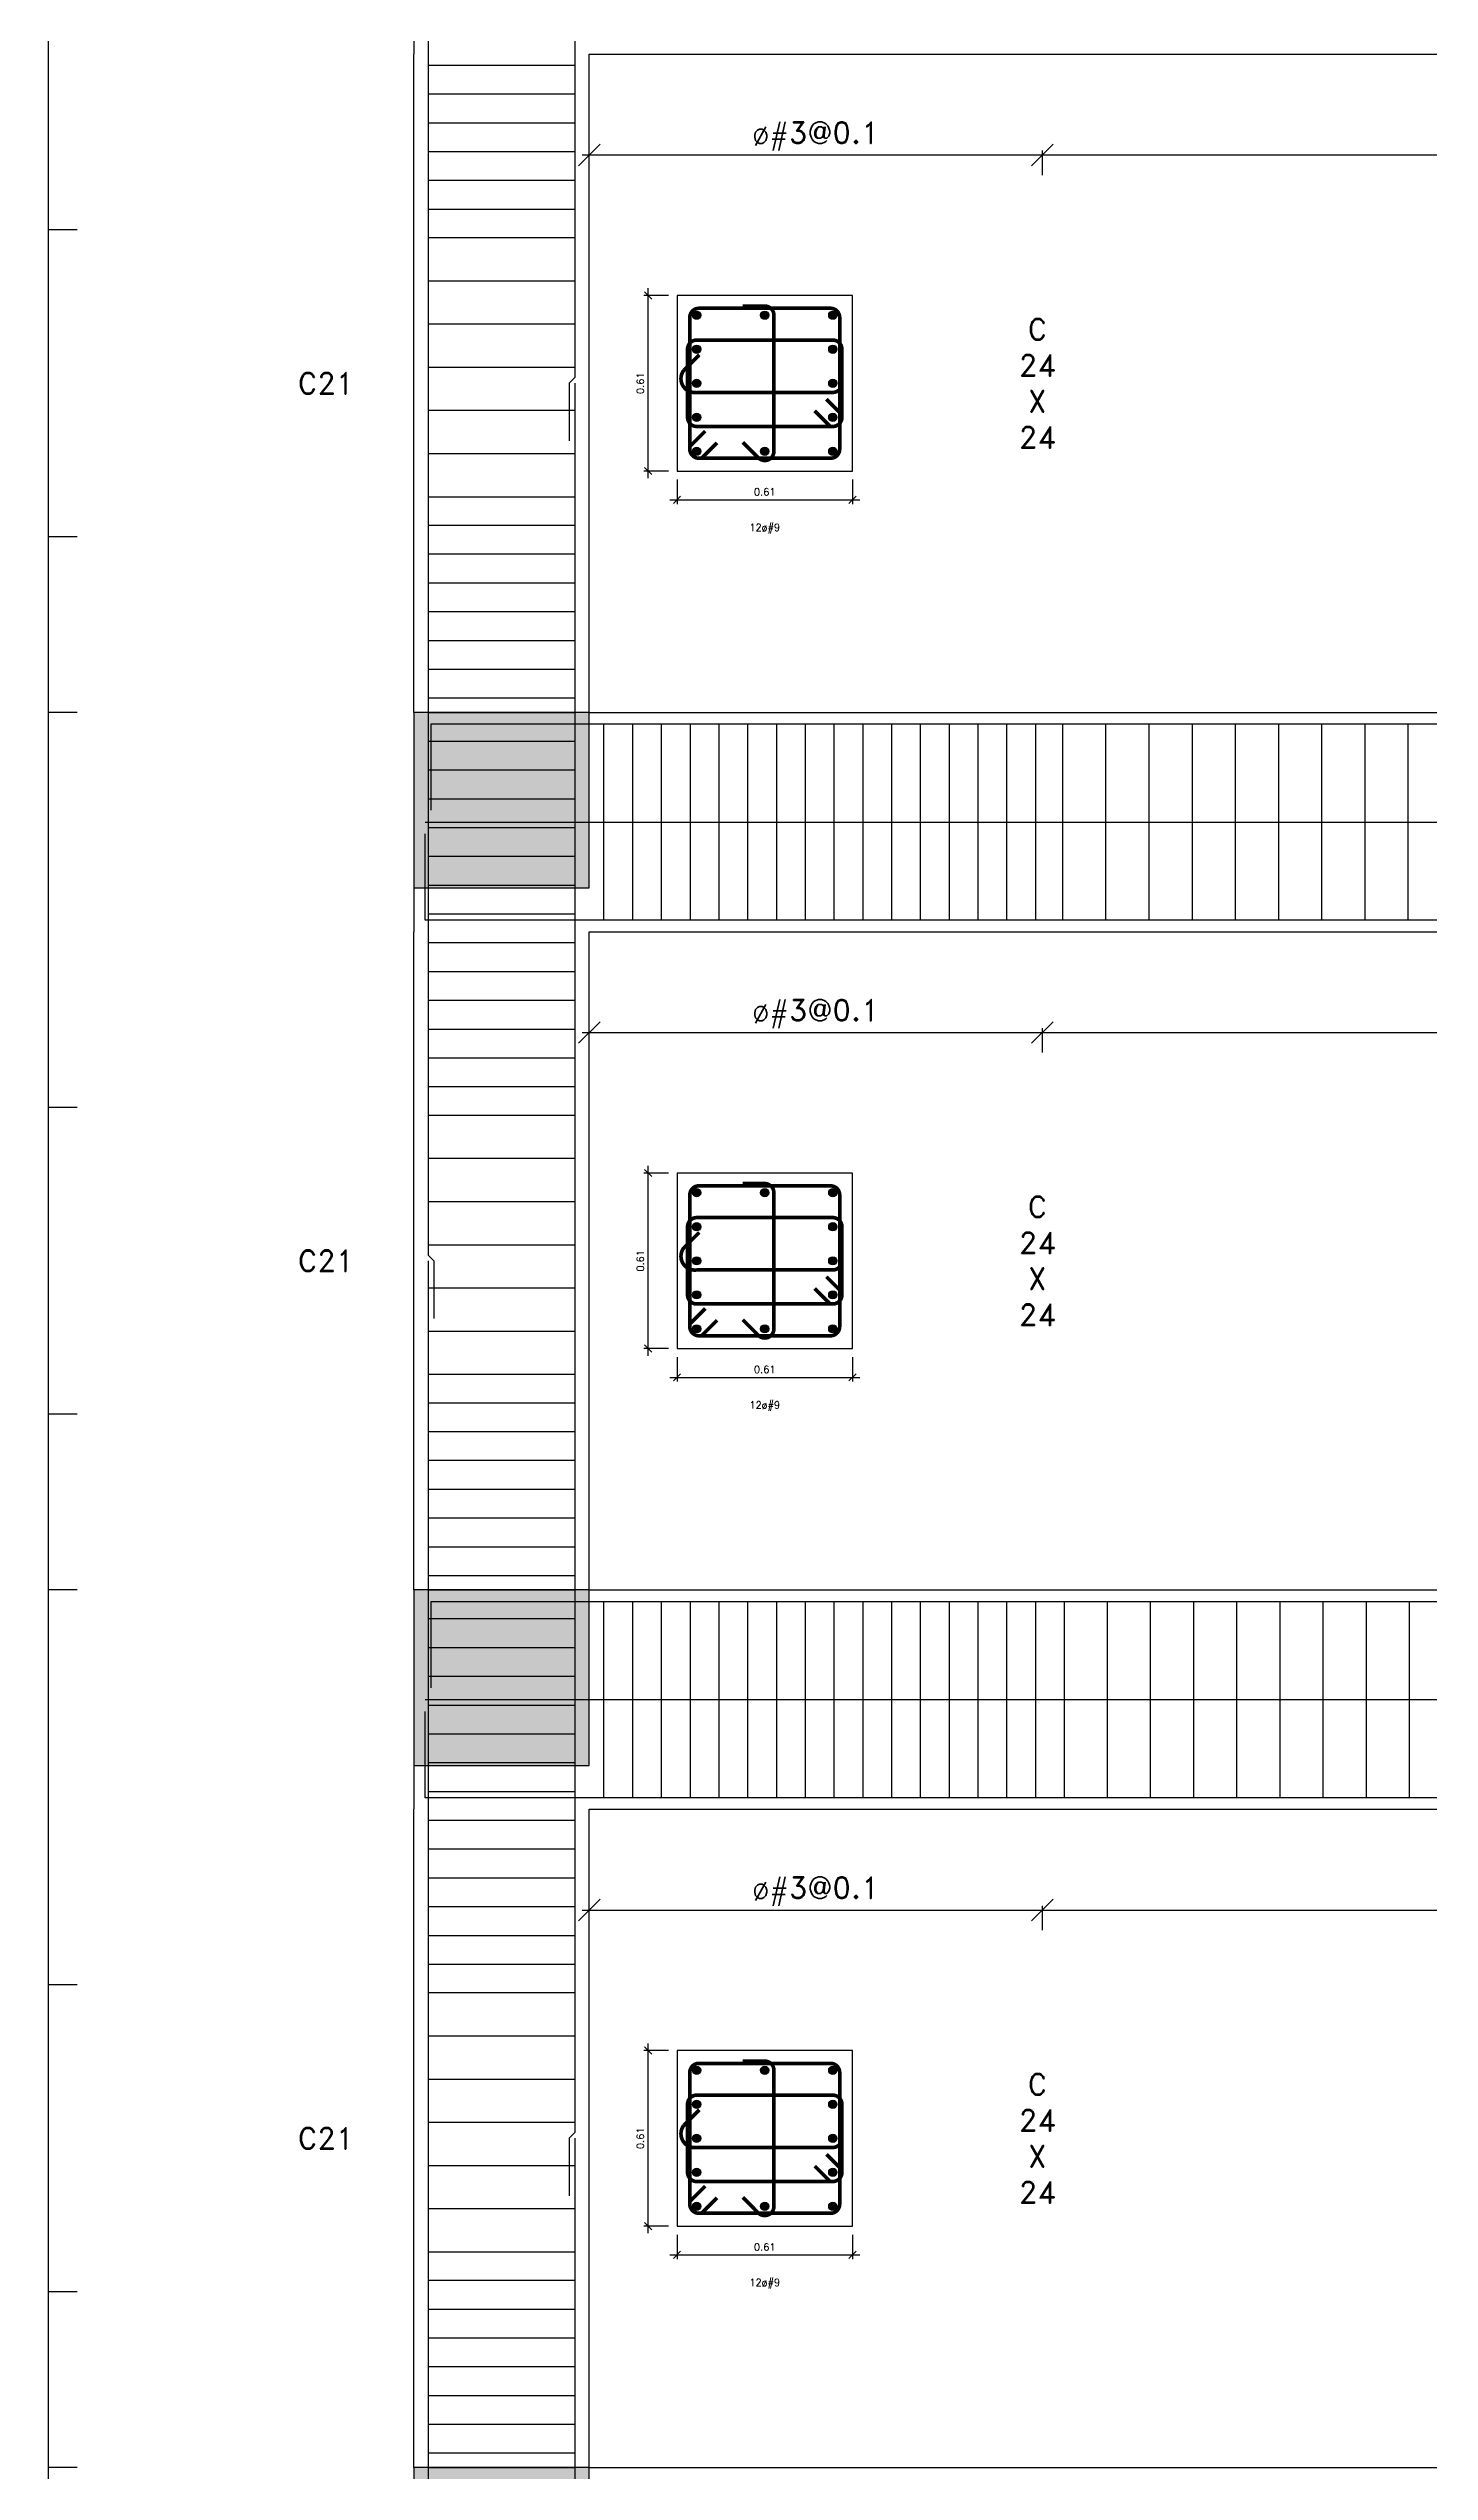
# Model space of a CAD drawing. Header units: inches. Extents: x 2674 to 28325, y -8016 to 21827.
# Drawn here: x 9933.6 to 10173.5, y -1522.5 to -1101.7 of the extents above; entities that cross this region are included whole.
import ezdxf

# ---------------------------------------------------------------- set-up
doc = ezdxf.new("R2010")
doc.units = ezdxf.units.IN
doc.header["$MEASUREMENT"] = 0
for name, color, linetype in [('Beam', 3, 'Continuous'), ('Beam elevation contour', 7, 'Continuous'), ('Beam rebar bot', 2, 'Continuous'), ('Beam rebar top', 2, 'Continuous'), ('Beam tie corner', 6, 'Continuous'), ('Beam tie mid', 4, 'Continuous'), ('Column elevation contorno', 7, 'Continuous'), ('Columns', 5, 'Continuous'), ('Dimensions', 7, 'Continuous'), ('Porticos', 7, 'Continuous'), ('Rebar long', 5, 'Continuous'), ('Rebar tie', 4, 'Continuous'), ('Texts', 7, 'Continuous')]:
    doc.layers.add(name, color=color, linetype=linetype)
doc.layers.add('Beam torsion rebar', color=7, linetype='Continuous', true_color=0xaf0000)
doc.styles.add('Letra', font='romand.shx')
doc.dimstyles.new('Dimension', dxfattribs={"dimscale": 0.083333, "dimtxt": 0.025, "dimasz": 0.025, "dimexe": 0.015, "dimexo": 0.03, "dimgap": 0.015, "dimtad": 1, "dimdec": 1, "dimzin": 0, "dimdsep": 46, "dimlunit": 4, "dimtxsty": 'Letra', "dimblk": 'OBLIQUE', "dimcen": 0.015, "dimdle": 0.025, "dimclrd": 256, "dimclre": 1, "dimclrt": 4, "dimadec": 0, "dimazin": 0, "dimtfac": 1, "dimtdec": 1, "dimtofl": 0, "dimtmove": 0, "dimatfit": 3, "dimfxl": 1, "dimtolj": 1, "dimtzin": 0, "dimarcsym": 0})

# ---------------------------------------------------------------- blocks, each defined once
blk = doc.blocks.new('_Oblique')
at = {"color": 0, "linetype": 'ByBlock', "lineweight": -2}
blk.add_line((-0.5, -0.5), (0.5, 0.5), dxfattribs=at)
blk = doc.blocks.new('*D28')
at = {"color": 1, "linetype": 'ByBlock', "lineweight": -2, "transparency": 16777216}
for p, q in [((-0.3348, 0.3048), (-0.4198, 0.3048)), ((-0.3348, -0.3048), (-0.4198, -0.3048))]:
    blk.add_line(p, q, dxfattribs=at)
at = {"linetype": 'ByBlock', "lineweight": -2, "transparency": 16777216}
blk.add_line((-0.4048, -0.3298), (-0.4048, 0.3298), dxfattribs=at)
at = {"layer": 'Defpoints', "transparency": 16777216}
for p in [(-0.4048, 0.3048), (-0.3048, 0.3048), (-0.3048, -0.3048)]:
    blk.add_point(p, dxfattribs=at)
at = {"lineweight": -2, "transparency": 16777216, "xscale": 0.025, "yscale": 0.025, "zscale": 0.025}
for p, rotation in [((-0.4048, 0.3048), 90), ((-0.4048, -0.3048), 270)]:
    blk.add_blockref('_Oblique', p, dxfattribs=dict(at, rotation=rotation))
at = {"color": 4, "transparency": 16777216, "insert": (-0.4198, 0), "char_height": 0.025, "attachment_point": 8, "rotation": 90, "style": 'Letra'}
blk.add_mtext('0.61', dxfattribs=at)
blk = doc.blocks.new('*D29')
at = {"color": 1, "linetype": 'ByBlock', "lineweight": -2, "transparency": 16777216}
for p, q in [((-0.3048, -0.3348), (-0.3048, -0.4198)), ((0.3048, -0.3348), (0.3048, -0.4198))]:
    blk.add_line(p, q, dxfattribs=at)
at = {"linetype": 'ByBlock', "lineweight": -2, "transparency": 16777216}
blk.add_line((-0.3298, -0.4048), (0.3298, -0.4048), dxfattribs=at)
at = {"layer": 'Defpoints', "transparency": 16777216}
for p in [(-0.3048, -0.3048), (0.3048, -0.3048), (0.3048, -0.4048)]:
    blk.add_point(p, dxfattribs=at)
at = {"lineweight": -2, "transparency": 16777216, "xscale": 0.025, "yscale": 0.025, "zscale": 0.025, "rotation": 180}
blk.add_blockref('_Oblique', (-0.3048, -0.4048), dxfattribs=at)
at = {"lineweight": -2, "transparency": 16777216, "xscale": 0.025, "yscale": 0.025, "zscale": 0.025}
blk.add_blockref('_Oblique', (0.3048, -0.4048), dxfattribs=at)
at = {"color": 4, "transparency": 16777216, "insert": (0, -0.3898), "char_height": 0.025, "attachment_point": 8, "style": 'Letra'}
blk.add_mtext('0.61', dxfattribs=at)
blk = doc.blocks.new('#9')
blk.add_hatch(color=256).paths.add_polyline_path([(0.0143, 0, 1), (-0.0143, 0, 1)])
at = {"color": 0}
blk.add_circle((0, 0), 0.0143, dxfattribs=at)
blk = doc.blocks.new('*D532')
at = {"layer": 'Defpoints', "color": 0, "transparency": 16777216}
for p in [(9933.61, -1186.51), (9938.61, -1186.51), (9938.61, -1217.01)]:
    blk.add_point(p, dxfattribs=at)
at = {"layer": 'Dimensions', "color": 1, "linetype": 'ByBlock', "lineweight": -2, "transparency": 16777216}
for p, q in [((9938.61, -1186.51), (9933.61, -1186.51)), ((9938.61, -1217.01), (9933.61, -1217.01))]:
    blk.add_line(p, q, dxfattribs=at)
at = {"layer": 'Dimensions', "linetype": 'ByBlock', "lineweight": -2, "transparency": 16777216}
blk.add_line((9933.61, -1217.02), (9933.61, -1186.51), dxfattribs=at)
at = {"layer": 'Dimensions', "lineweight": -2, "transparency": 16777216, "xscale": 0.006249999999999999, "yscale": 0.006249999999999999, "zscale": 0.006249999999999999}
for p, rotation in [((9933.61, -1186.51), 90), ((9933.61, -1217.01), 270)]:
    blk.add_blockref('_Oblique', p, dxfattribs=dict(at, rotation=rotation))
at = {"layer": 'Dimensions', "color": 4, "transparency": 16777216, "insert": (9933.61, -1201.76), "char_height": 0.00625, "attachment_point": 5, "rotation": 90, "style": 'Letra'}
blk.add_mtext('\\A1;ø#3@0.1', dxfattribs=at)
blk = doc.blocks.new('*D533')
at = {"layer": 'Defpoints', "color": 0, "transparency": 16777216}
for p in [(9933.61, -1064.61), (9938.61, -1064.61), (9938.61, -1133.21)]:
    blk.add_point(p, dxfattribs=at)
at = {"layer": 'Dimensions', "color": 1, "linetype": 'ByBlock', "lineweight": -2, "transparency": 16777216}
for p, q in [((9938.61, -1064.61), (9933.61, -1064.61)), ((9938.61, -1133.21), (9933.61, -1133.21))]:
    blk.add_line(p, q, dxfattribs=at)
at = {"layer": 'Dimensions', "linetype": 'ByBlock', "lineweight": -2, "transparency": 16777216}
blk.add_line((9933.61, -1133.22), (9933.61, -1064.61), dxfattribs=at)
at = {"layer": 'Dimensions', "lineweight": -2, "transparency": 16777216, "xscale": 0.006249999999999999, "yscale": 0.006249999999999999, "zscale": 0.006249999999999999}
for p, rotation in [((9933.61, -1064.61), 90), ((9933.61, -1133.21), 270)]:
    blk.add_blockref('_Oblique', p, dxfattribs=dict(at, rotation=rotation))
at = {"layer": 'Dimensions', "color": 4, "transparency": 16777216, "insert": (9933.61, -1098.91), "char_height": 0.00625, "attachment_point": 5, "rotation": 90, "style": 'Letra'}
blk.add_mtext('\\A1;ø#3@0.1', dxfattribs=at)
blk = doc.blocks.new('*D534')
at = {"layer": 'Defpoints', "color": 0, "transparency": 16777216}
for p in [(9933.61, -1133.21), (9938.61, -1133.21), (9938.61, -1186.51)]:
    blk.add_point(p, dxfattribs=at)
at = {"layer": 'Dimensions', "color": 1, "linetype": 'ByBlock', "lineweight": -2, "transparency": 16777216}
for p, q in [((9938.61, -1133.21), (9933.61, -1133.21)), ((9938.61, -1186.51), (9933.61, -1186.51))]:
    blk.add_line(p, q, dxfattribs=at)
at = {"layer": 'Dimensions', "linetype": 'ByBlock', "lineweight": -2, "transparency": 16777216}
blk.add_line((9933.61, -1186.52), (9933.61, -1133.21), dxfattribs=at)
at = {"layer": 'Dimensions', "lineweight": -2, "transparency": 16777216, "xscale": 0.006249999999999999, "yscale": 0.006249999999999999, "zscale": 0.006249999999999999}
for p, rotation in [((9933.61, -1133.21), 90), ((9933.61, -1186.51), 270)]:
    blk.add_blockref('_Oblique', p, dxfattribs=dict(at, rotation=rotation))
at = {"layer": 'Dimensions', "color": 4, "transparency": 16777216, "insert": (9933.61, -1159.86), "char_height": 0.00625, "attachment_point": 5, "rotation": 90, "style": 'Letra'}
blk.add_mtext('\\A1;ø#3@0.15', dxfattribs=at)
blk = doc.blocks.new('*D514')
at = {"layer": 'Defpoints', "color": 0, "transparency": 16777216}
for p in [(9933.61, -1338.91), (9938.61, -1338.91), (9938.61, -1369.41)]:
    blk.add_point(p, dxfattribs=at)
at = {"layer": 'Dimensions', "color": 1, "linetype": 'ByBlock', "lineweight": -2, "transparency": 16777216}
for p, q in [((9938.61, -1338.91), (9933.61, -1338.91)), ((9938.61, -1369.41), (9933.61, -1369.41))]:
    blk.add_line(p, q, dxfattribs=at)
at = {"layer": 'Dimensions', "linetype": 'ByBlock', "lineweight": -2, "transparency": 16777216}
blk.add_line((9933.61, -1369.42), (9933.61, -1338.91), dxfattribs=at)
at = {"layer": 'Dimensions', "lineweight": -2, "transparency": 16777216, "xscale": 0.006249999999999999, "yscale": 0.006249999999999999, "zscale": 0.006249999999999999}
for p, rotation in [((9933.61, -1338.91), 90), ((9933.61, -1369.41), 270)]:
    blk.add_blockref('_Oblique', p, dxfattribs=dict(at, rotation=rotation))
at = {"layer": 'Dimensions', "color": 4, "transparency": 16777216, "insert": (9933.61, -1354.16), "char_height": 0.00625, "attachment_point": 5, "rotation": 90, "style": 'Letra'}
blk.add_mtext('\\A1;ø#3@0.1', dxfattribs=at)
blk = doc.blocks.new('*D515')
at = {"layer": 'Defpoints', "color": 0, "transparency": 16777216}
for p in [(9933.61, -1217.01), (9938.61, -1217.01), (9938.61, -1285.61)]:
    blk.add_point(p, dxfattribs=at)
at = {"layer": 'Dimensions', "color": 1, "linetype": 'ByBlock', "lineweight": -2, "transparency": 16777216}
for p, q in [((9938.61, -1217.01), (9933.61, -1217.01)), ((9938.61, -1285.61), (9933.61, -1285.61))]:
    blk.add_line(p, q, dxfattribs=at)
at = {"layer": 'Dimensions', "linetype": 'ByBlock', "lineweight": -2, "transparency": 16777216}
blk.add_line((9933.61, -1285.62), (9933.61, -1217.01), dxfattribs=at)
at = {"layer": 'Dimensions', "lineweight": -2, "transparency": 16777216, "xscale": 0.006249999999999999, "yscale": 0.006249999999999999, "zscale": 0.006249999999999999}
for p, rotation in [((9933.61, -1217.01), 90), ((9933.61, -1285.61), 270)]:
    blk.add_blockref('_Oblique', p, dxfattribs=dict(at, rotation=rotation))
at = {"layer": 'Dimensions', "color": 4, "transparency": 16777216, "insert": (9933.61, -1251.31), "char_height": 0.00625, "attachment_point": 5, "rotation": 90, "style": 'Letra'}
blk.add_mtext('\\A1;ø#3@0.1', dxfattribs=at)
blk = doc.blocks.new('*D516')
at = {"layer": 'Defpoints', "color": 0, "transparency": 16777216}
for p in [(9933.61, -1285.61), (9938.61, -1285.61), (9938.61, -1338.91)]:
    blk.add_point(p, dxfattribs=at)
at = {"layer": 'Dimensions', "color": 1, "linetype": 'ByBlock', "lineweight": -2, "transparency": 16777216}
for p, q in [((9938.61, -1285.61), (9933.61, -1285.61)), ((9938.61, -1338.91), (9933.61, -1338.91))]:
    blk.add_line(p, q, dxfattribs=at)
at = {"layer": 'Dimensions', "linetype": 'ByBlock', "lineweight": -2, "transparency": 16777216}
blk.add_line((9933.61, -1338.92), (9933.61, -1285.61), dxfattribs=at)
at = {"layer": 'Dimensions', "lineweight": -2, "transparency": 16777216, "xscale": 0.006249999999999999, "yscale": 0.006249999999999999, "zscale": 0.006249999999999999}
for p, rotation in [((9933.61, -1285.61), 90), ((9933.61, -1338.91), 270)]:
    blk.add_blockref('_Oblique', p, dxfattribs=dict(at, rotation=rotation))
at = {"layer": 'Dimensions', "color": 4, "transparency": 16777216, "insert": (9933.61, -1312.26), "char_height": 0.00625, "attachment_point": 5, "rotation": 90, "style": 'Letra'}
blk.add_mtext('\\A1;ø#3@0.15', dxfattribs=at)
blk = doc.blocks.new('*D517')
at = {"layer": 'Defpoints', "color": 0, "transparency": 16777216}
for p in [(9933.61, -1491.31), (9938.61, -1491.31), (9938.61, -1521.81)]:
    blk.add_point(p, dxfattribs=at)
at = {"layer": 'Dimensions', "color": 1, "linetype": 'ByBlock', "lineweight": -2, "transparency": 16777216}
for p, q in [((9938.61, -1491.31), (9933.61, -1491.31)), ((9938.61, -1521.81), (9933.61, -1521.81))]:
    blk.add_line(p, q, dxfattribs=at)
at = {"layer": 'Dimensions', "linetype": 'ByBlock', "lineweight": -2, "transparency": 16777216}
blk.add_line((9933.61, -1521.82), (9933.61, -1491.31), dxfattribs=at)
at = {"layer": 'Dimensions', "lineweight": -2, "transparency": 16777216, "xscale": 0.006249999999999999, "yscale": 0.006249999999999999, "zscale": 0.006249999999999999}
for p, rotation in [((9933.61, -1491.31), 90), ((9933.61, -1521.81), 270)]:
    blk.add_blockref('_Oblique', p, dxfattribs=dict(at, rotation=rotation))
at = {"layer": 'Dimensions', "color": 4, "transparency": 16777216, "insert": (9933.61, -1506.56), "char_height": 0.00625, "attachment_point": 5, "rotation": 90, "style": 'Letra'}
blk.add_mtext('\\A1;ø#3@0.1', dxfattribs=at)
blk = doc.blocks.new('*D518')
at = {"layer": 'Defpoints', "color": 0, "transparency": 16777216}
for p in [(9933.61, -1369.41), (9938.61, -1369.41), (9938.61, -1438.01)]:
    blk.add_point(p, dxfattribs=at)
at = {"layer": 'Dimensions', "color": 1, "linetype": 'ByBlock', "lineweight": -2, "transparency": 16777216}
for p, q in [((9938.61, -1369.41), (9933.61, -1369.41)), ((9938.61, -1438.01), (9933.61, -1438.01))]:
    blk.add_line(p, q, dxfattribs=at)
at = {"layer": 'Dimensions', "linetype": 'ByBlock', "lineweight": -2, "transparency": 16777216}
blk.add_line((9933.61, -1438.02), (9933.61, -1369.41), dxfattribs=at)
at = {"layer": 'Dimensions', "lineweight": -2, "transparency": 16777216, "xscale": 0.006249999999999999, "yscale": 0.006249999999999999, "zscale": 0.006249999999999999}
for p, rotation in [((9933.61, -1369.41), 90), ((9933.61, -1438.01), 270)]:
    blk.add_blockref('_Oblique', p, dxfattribs=dict(at, rotation=rotation))
at = {"layer": 'Dimensions', "color": 4, "transparency": 16777216, "insert": (9933.61, -1403.71), "char_height": 0.00625, "attachment_point": 5, "rotation": 90, "style": 'Letra'}
blk.add_mtext('\\A1;ø#3@0.1', dxfattribs=at)
blk = doc.blocks.new('*D519')
at = {"layer": 'Defpoints', "color": 0, "transparency": 16777216}
for p in [(9933.61, -1438.01), (9938.61, -1438.01), (9938.61, -1491.31)]:
    blk.add_point(p, dxfattribs=at)
at = {"layer": 'Dimensions', "color": 1, "linetype": 'ByBlock', "lineweight": -2, "transparency": 16777216}
for p, q in [((9938.61, -1438.01), (9933.61, -1438.01)), ((9938.61, -1491.31), (9933.61, -1491.31))]:
    blk.add_line(p, q, dxfattribs=at)
at = {"layer": 'Dimensions', "linetype": 'ByBlock', "lineweight": -2, "transparency": 16777216}
blk.add_line((9933.61, -1491.32), (9933.61, -1438.01), dxfattribs=at)
at = {"layer": 'Dimensions', "lineweight": -2, "transparency": 16777216, "xscale": 0.006249999999999999, "yscale": 0.006249999999999999, "zscale": 0.006249999999999999}
for p, rotation in [((9933.61, -1438.01), 90), ((9933.61, -1491.31), 270)]:
    blk.add_blockref('_Oblique', p, dxfattribs=dict(at, rotation=rotation))
at = {"layer": 'Dimensions', "color": 4, "transparency": 16777216, "insert": (9933.61, -1464.66), "char_height": 0.00625, "attachment_point": 5, "rotation": 90, "style": 'Letra'}
blk.add_mtext('\\A1;ø#3@0.15', dxfattribs=at)
blk = doc.blocks.new('*D521')
at = {"layer": 'Defpoints', "color": 0, "transparency": 16777216}
for p in [(9933.61, -1521.81), (9938.61, -1521.81), (9938.61, -1590.41)]:
    blk.add_point(p, dxfattribs=at)
at = {"layer": 'Dimensions', "color": 1, "linetype": 'ByBlock', "lineweight": -2, "transparency": 16777216}
for p, q in [((9938.61, -1521.81), (9933.61, -1521.81)), ((9938.61, -1590.41), (9933.61, -1590.41))]:
    blk.add_line(p, q, dxfattribs=at)
at = {"layer": 'Dimensions', "linetype": 'ByBlock', "lineweight": -2, "transparency": 16777216}
blk.add_line((9933.61, -1590.42), (9933.61, -1521.81), dxfattribs=at)
at = {"layer": 'Dimensions', "lineweight": -2, "transparency": 16777216, "xscale": 0.006249999999999999, "yscale": 0.006249999999999999, "zscale": 0.006249999999999999}
for p, rotation in [((9933.61, -1521.81), 90), ((9933.61, -1590.41), 270)]:
    blk.add_blockref('_Oblique', p, dxfattribs=dict(at, rotation=rotation))
at = {"layer": 'Dimensions', "color": 4, "transparency": 16777216, "insert": (9933.61, -1556.11), "char_height": 0.00625, "attachment_point": 5, "rotation": 90, "style": 'Letra'}
blk.add_mtext('\\A1;ø#3@0.1', dxfattribs=at)
blk = doc.blocks.new('*D112')
at = {"linetype": 'ByBlock', "lineweight": -2, "transparency": 16777216}
blk.add_line((702.7326, 22.6624), (704.3566, 22.6624), dxfattribs=at)
at = {"color": 1, "linetype": 'ByBlock', "lineweight": -2, "transparency": 16777216}
for p, q in [((702.7576, 22.5924), (702.7576, 22.6774)), ((704.3316, 22.5924), (704.3316, 22.6774))]:
    blk.add_line(p, q, dxfattribs=at)
at = {"layer": 'Defpoints', "transparency": 16777216}
for p in [(704.3316, 22.6624), (702.7576, 22.5624), (704.3316, 22.5624)]:
    blk.add_point(p, dxfattribs=at)
at = {"lineweight": -2, "transparency": 16777216, "xscale": 0.075, "yscale": 0.075, "zscale": 0.075, "rotation": 180}
blk.add_blockref('_Oblique', (702.7576, 22.6624), dxfattribs=at)
at = {"lineweight": -2, "transparency": 16777216, "xscale": 0.075, "yscale": 0.075, "zscale": 0.075}
blk.add_blockref('_Oblique', (704.3316, 22.6624), dxfattribs=at)
at = {"color": 4, "transparency": 16777216, "insert": (703.5446, 22.6774), "char_height": 0.075, "attachment_point": 8, "style": 'Letra'}
blk.add_mtext('ø#3@0.1', dxfattribs=at)
blk = doc.blocks.new('*D114')
at = {"linetype": 'ByBlock', "lineweight": -2, "transparency": 16777216}
blk.add_line((704.3066, 22.6624), (708.3966, 22.6624), dxfattribs=at)
at = {"color": 1, "linetype": 'ByBlock', "lineweight": -2, "transparency": 16777216}
for p, q in [((704.3316, 22.5924), (704.3316, 22.6774)), ((708.3716, 22.5924), (708.3716, 22.6774))]:
    blk.add_line(p, q, dxfattribs=at)
at = {"layer": 'Defpoints', "transparency": 16777216}
for p in [(708.3716, 22.6624), (704.3316, 22.5624), (708.3716, 22.5624)]:
    blk.add_point(p, dxfattribs=at)
at = {"lineweight": -2, "transparency": 16777216, "xscale": 0.075, "yscale": 0.075, "zscale": 0.075, "rotation": 180}
blk.add_blockref('_Oblique', (704.3316, 22.6624), dxfattribs=at)
at = {"lineweight": -2, "transparency": 16777216, "xscale": 0.075, "yscale": 0.075, "zscale": 0.075}
blk.add_blockref('_Oblique', (708.3716, 22.6624), dxfattribs=at)
at = {"color": 4, "transparency": 16777216, "insert": (706.3516, 22.6774), "char_height": 0.075, "attachment_point": 8, "style": 'Letra'}
blk.add_mtext('ø#3@0.15', dxfattribs=at)
blk = doc.blocks.new('FB 24 X 24')
blk.add_hatch(color=256).paths.add_polyline_path([(0.3048, 0.3048), (-0.3048, 0.3048), (-0.3048, -0.3048), (0.3048, -0.3048)])
at = {"color": 0}
blk.add_lwpolyline([(0.3048, 0.3048), (-0.3048, 0.3048), (-0.3048, -0.3048), (0.3048, -0.3048)], close=True, dxfattribs=at)
blk = doc.blocks.new('*D131')
at = {"linetype": 'ByBlock', "lineweight": -2, "transparency": 16777216}
blk.add_line((702.7326, 19.6144), (704.3566, 19.6144), dxfattribs=at)
at = {"color": 1, "linetype": 'ByBlock', "lineweight": -2, "transparency": 16777216}
for p, q in [((702.7576, 19.5444), (702.7576, 19.6294)), ((704.3316, 19.5444), (704.3316, 19.6294))]:
    blk.add_line(p, q, dxfattribs=at)
at = {"layer": 'Defpoints', "transparency": 16777216}
for p in [(704.3316, 19.6144), (702.7576, 19.5144), (704.3316, 19.5144)]:
    blk.add_point(p, dxfattribs=at)
at = {"lineweight": -2, "transparency": 16777216, "xscale": 0.075, "yscale": 0.075, "zscale": 0.075, "rotation": 180}
blk.add_blockref('_Oblique', (702.7576, 19.6144), dxfattribs=at)
at = {"lineweight": -2, "transparency": 16777216, "xscale": 0.075, "yscale": 0.075, "zscale": 0.075}
blk.add_blockref('_Oblique', (704.3316, 19.6144), dxfattribs=at)
at = {"color": 4, "transparency": 16777216, "insert": (703.5446, 19.6294), "char_height": 0.075, "attachment_point": 8, "style": 'Letra'}
blk.add_mtext('ø#3@0.1', dxfattribs=at)
blk = doc.blocks.new('*D133')
at = {"linetype": 'ByBlock', "lineweight": -2, "transparency": 16777216}
blk.add_line((704.3066, 19.6144), (708.3966, 19.6144), dxfattribs=at)
at = {"color": 1, "linetype": 'ByBlock', "lineweight": -2, "transparency": 16777216}
for p, q in [((704.3316, 19.5444), (704.3316, 19.6294)), ((708.3716, 19.5444), (708.3716, 19.6294))]:
    blk.add_line(p, q, dxfattribs=at)
at = {"layer": 'Defpoints', "transparency": 16777216}
for p in [(708.3716, 19.6144), (704.3316, 19.5144), (708.3716, 19.5144)]:
    blk.add_point(p, dxfattribs=at)
at = {"lineweight": -2, "transparency": 16777216, "xscale": 0.075, "yscale": 0.075, "zscale": 0.075, "rotation": 180}
blk.add_blockref('_Oblique', (704.3316, 19.6144), dxfattribs=at)
at = {"lineweight": -2, "transparency": 16777216, "xscale": 0.075, "yscale": 0.075, "zscale": 0.075}
blk.add_blockref('_Oblique', (708.3716, 19.6144), dxfattribs=at)
at = {"color": 4, "transparency": 16777216, "insert": (706.3516, 19.6294), "char_height": 0.075, "attachment_point": 8, "style": 'Letra'}
blk.add_mtext('ø#3@0.15', dxfattribs=at)
blk = doc.blocks.new('*D150')
at = {"color": 1, "linetype": 'ByBlock', "lineweight": -2, "transparency": 16777216}
for p, q in [((702.7576, 16.4964), (702.7576, 16.5814)), ((704.3316, 16.4964), (704.3316, 16.5814))]:
    blk.add_line(p, q, dxfattribs=at)
at = {"linetype": 'ByBlock', "lineweight": -2, "transparency": 16777216}
blk.add_line((702.7326, 16.5664), (704.3566, 16.5664), dxfattribs=at)
at = {"layer": 'Defpoints', "transparency": 16777216}
for p in [(704.3316, 16.5664), (702.7576, 16.4664), (704.3316, 16.4664)]:
    blk.add_point(p, dxfattribs=at)
at = {"lineweight": -2, "transparency": 16777216, "xscale": 0.075, "yscale": 0.075, "zscale": 0.075, "rotation": 180}
blk.add_blockref('_Oblique', (702.7576, 16.5664), dxfattribs=at)
at = {"lineweight": -2, "transparency": 16777216, "xscale": 0.075, "yscale": 0.075, "zscale": 0.075}
blk.add_blockref('_Oblique', (704.3316, 16.5664), dxfattribs=at)
at = {"color": 4, "transparency": 16777216, "insert": (703.5446, 16.5814), "char_height": 0.075, "attachment_point": 8, "style": 'Letra'}
blk.add_mtext('ø#3@0.1', dxfattribs=at)
blk = doc.blocks.new('*D152')
at = {"color": 1, "linetype": 'ByBlock', "lineweight": -2, "transparency": 16777216}
for p, q in [((704.3316, 16.4964), (704.3316, 16.5814)), ((708.3716, 16.4964), (708.3716, 16.5814))]:
    blk.add_line(p, q, dxfattribs=at)
at = {"linetype": 'ByBlock', "lineweight": -2, "transparency": 16777216}
blk.add_line((704.3066, 16.5664), (708.3966, 16.5664), dxfattribs=at)
at = {"layer": 'Defpoints', "transparency": 16777216}
for p in [(708.3716, 16.5664), (704.3316, 16.4664), (708.3716, 16.4664)]:
    blk.add_point(p, dxfattribs=at)
at = {"lineweight": -2, "transparency": 16777216, "xscale": 0.075, "yscale": 0.075, "zscale": 0.075, "rotation": 180}
blk.add_blockref('_Oblique', (704.3316, 16.5664), dxfattribs=at)
at = {"lineweight": -2, "transparency": 16777216, "xscale": 0.075, "yscale": 0.075, "zscale": 0.075}
blk.add_blockref('_Oblique', (708.3716, 16.5664), dxfattribs=at)
at = {"color": 4, "transparency": 16777216, "insert": (706.3516, 16.5814), "char_height": 0.075, "attachment_point": 8, "style": 'Letra'}
blk.add_mtext('ø#3@0.15', dxfattribs=at)
blk = doc.blocks.new('B33-B34-B35-B36-Story4')
at = {"layer": 'Beam elevation contour'}
for points in [[(702.148, 14.6304), (702.148, 13.8684)], [(702.7576, 14.6304), (709.9457, 14.6304)]]:
    blk.add_lwpolyline(points, dxfattribs=at)
at = {"layer": 'Beam', "color": 0}
blk.add_blockref('FB 24 X 24', (702.4528, 14.3256), dxfattribs=at)
blk = doc.blocks.new('C 24 X 24')
at = {"layer": 'Columns'}
blk.add_lwpolyline([(-0.3048, -0.3048), (0.3048, -0.3048), (0.3048, 0.3048), (-0.3048, 0.3048)], close=True, dxfattribs=at)
at = {"layer": 'Rebar tie'}
for points in [[(-0.2065, -0.1657, 0.0127, 0.0127, 0), (-0.2604, -0.2196, 0.0127, 0.0127, 0), (-0.2604, -0.2286, 0.0127, 0.0127, 0.414214), (-0.2286, -0.2604, 0.0127, 0.0127, 0), (0.2286, -0.2604, 0.0127, 0.0127, 0.414214), (0.2604, -0.2286, 0.0127, 0.0127, 0), (0.2604, 0.2286, 0.0127, 0.0127, 0.414214), (0.2286, 0.2604, 0.0127, 0.0127, 0), (-0.2286, 0.2604, 0.0127, 0.0127, 0.414214), (-0.2604, 0.2286, 0.0127, 0.0127, 0), (-0.2604, -0.2286, 0.0127, 0.0127, 0.414214), (-0.2286, -0.2604, 0.0127, 0.0127, 0), (-0.2196, -0.2604, 0.0127, 0.0127, 0), (-0.1657, -0.2065, 0.0127, 0.0127, 0)], [(-0.0763, -0.205, 0.0127, 0.0127, 0), (-0.0225, -0.2589, 0.0127, 0.0127, 0.668179), (0.0318, -0.2364, 0.0127, 0.0127, 0), (0.0318, 0.2364, 0.0127, 0.0127, 0.414214), (0, 0.2682, 0.0127, 0.0127, 0), (-0.0762, 0.2682, 0.0127, 0.0127, 0)], [(-0.2275, 0.0988, 0.0127, 0.0127, 0), (-0.2813, 0.0449, 0.0127, 0.0127, 0.668179), (-0.2364, -0.0318, 0.0127, 0.0127, 0), (0.2364, -0.0318, 0.0127, 0.0127, 0.414214), (0.2682, 0, 0.0127, 0.0127, 0), (0.2682, 0.0762, 0.0127, 0.0127, 0)], [(0.2143, -0.0554, 0.0127, 0.0127, 0), (0.2682, -0.1092, 0.0127, 0.0127, 0), (0.2682, -0.1182, 0.0127, 0.0127, -0.414214), (0.2364, -0.15, 0.0127, 0.0127, 0), (-0.2364, -0.15, 0.0127, 0.0127, -0.414214), (-0.2682, -0.1182, 0.0127, 0.0127, 0), (-0.2682, 0.1182, 0.0127, 0.0127, -0.414214), (-0.2364, 0.15, 0.0127, 0.0127, 0), (0.2364, 0.15, 0.0127, 0.0127, -0.414214), (0.2682, 0.1182, 0.0127, 0.0127, 0), (0.2682, -0.1182, 0.0127, 0.0127, -0.414214), (0.2364, -0.15, 0.0127, 0.0127, 0), (0.2275, -0.15, 0.0127, 0.0127, 0), (0.1736, -0.0961, 0.0127, 0.0127, 0)]]:
    blk.add_lwpolyline(points, format="xyseb", dxfattribs=at)
at = {"layer": 'Rebar long', "color": 0}
for p in [(-0.2364, 0.2364), (0, 0.2364), (0.2364, 0.2364), (-0.2364, 0.1182), (0.2364, 0.1182), (-0.2364, 0), (0.2364, 0), (-0.2364, -0.1182), (0.2364, -0.1182), (-0.2364, -0.2364), (0, -0.2364), (0.2364, -0.2364)]:
    blk.add_blockref('#9', p, dxfattribs=at)
at = {"layer": 'Texts', "insert": (0, -0.5048), "char_height": 0.025, "width": 0.056717, "attachment_point": 5, "style": 'Letra'}
blk.add_mtext('12ø#9', dxfattribs=at)
at = {"layer": 'Dimensions'}
for p2, distance, picture, middle in [((-0.3048, 0.3048), 0.1, '*D28', (-0.4048, 0)), ((0.3048, -0.3048), -0.1, '*D29', (0, -0.4048))]:
    dim = blk.add_aligned_dim(p1=(-0.3048, -0.3048), p2=p2, distance=distance, dimstyle='Dimension', override={"dimtxt": 0.025, "dimasz": 0.025, "dimpost": '<>'}, dxfattribs=at)
    dim.commit()
    dim.dimension.update_dxf_attribs({"geometry": picture, "text_midpoint": middle})
blk = doc.blocks.new('B33-B34-B35-B36-Story7')
at = {"layer": 'Beam elevation contour'}
for points in [[(702.148, 23.7744), (702.148, 23.0124)], [(702.7576, 23.0124), (709.9457, 23.0124)]]:
    blk.add_lwpolyline(points, dxfattribs=at)
at = {"layer": 'Dimensions'}
for p1, p2, text, picture, middle in [((702.7576, 22.5624), (704.3316, 22.5624), 'ø#3@0.1', '*D112', (703.5446, 22.6624)), ((704.3316, 22.5624), (708.3716, 22.5624), 'ø#3@0.15', '*D114', (706.3516, 22.6624))]:
    dim = blk.add_aligned_dim(p1=p1, p2=p2, distance=0.1, text=text, dimstyle='Dimension', override={"dimtxt": 0.075, "dimasz": 0.075, "dimpost": '<>'}, dxfattribs=at)
    dim.commit()
    dim.dimension.update_dxf_attribs({"geometry": picture, "text_midpoint": middle})
blk = doc.blocks.new('B33-B34-B35-B36-Story6')
at = {"layer": 'Beam elevation contour'}
for points in [[(702.148, 20.7264), (702.148, 19.9644)], [(702.7576, 20.7264), (709.9457, 20.7264)], [(702.7576, 19.9644), (709.9457, 19.9644)]]:
    blk.add_lwpolyline(points, dxfattribs=at)
at = {"layer": 'Beam rebar bot'}
blk.add_lwpolyline([(732.8728, 20.3044), (732.8728, 20.0044), (702.188, 20.0044), (702.188, 20.3044)], dxfattribs=at)
at = {"layer": 'Beam rebar top'}
blk.add_lwpolyline([(702.208, 20.3864), (702.208, 20.6864), (732.8928, 20.6864), (732.8928, 20.3864)], dxfattribs=at)
at = {"layer": 'Beam tie corner'}
for points in [[(702.8076, 20.6864), (702.8076, 20.0044)], [(702.9076, 20.6864), (702.9076, 20.0044)], [(703.0076, 20.6864), (703.0076, 20.0044)], [(703.1076, 20.6864), (703.1076, 20.0044)], [(703.2076, 20.6864), (703.2076, 20.0044)], [(703.3076, 20.6864), (703.3076, 20.0044)], [(703.4076, 20.6864), (703.4076, 20.0044)], [(703.5076, 20.6864), (703.5076, 20.0044)], [(703.6076, 20.6864), (703.6076, 20.0044)], [(703.7076, 20.6864), (703.7076, 20.0044)], [(703.8076, 20.6864), (703.8076, 20.0044)], [(703.9076, 20.6864), (703.9076, 20.0044)], [(704.0076, 20.6864), (704.0076, 20.0044)], [(704.1076, 20.6864), (704.1076, 20.0044)], [(704.2076, 20.6864), (704.2076, 20.0044)], [(704.3076, 20.6864), (704.3076, 20.0044)]]:
    blk.add_lwpolyline(points, dxfattribs=at)
at = {"layer": 'Beam tie mid'}
for points in [[(704.4016, 20.6864), (704.4016, 20.0044)], [(704.5516, 20.6864), (704.5516, 20.0044)], [(704.7016, 20.6864), (704.7016, 20.0044)], [(704.8516, 20.6864), (704.8516, 20.0044)], [(705.0016, 20.6864), (705.0016, 20.0044)], [(705.1516, 20.6864), (705.1516, 20.0044)], [(705.3016, 20.6864), (705.3016, 20.0044)], [(705.4516, 20.6864), (705.4516, 20.0044)], [(705.6016, 20.6864), (705.6016, 20.0044)]]:
    blk.add_lwpolyline(points, dxfattribs=at)
at = {"layer": 'Beam torsion rebar'}
blk.add_lwpolyline([(702.188, 20.3454), (732.8928, 20.3454)], dxfattribs=at)
at = {"layer": 'Beam', "color": 0}
blk.add_blockref('FB 24 X 24', (702.4528, 20.4216), dxfattribs=at)
at = {"layer": 'Dimensions'}
for p1, p2, text, picture, middle in [((702.7576, 19.5144), (704.3316, 19.5144), 'ø#3@0.1', '*D131', (703.5446, 19.6144)), ((704.3316, 19.5144), (708.3716, 19.5144), 'ø#3@0.15', '*D133', (706.3516, 19.6144))]:
    dim = blk.add_aligned_dim(p1=p1, p2=p2, distance=0.1, text=text, dimstyle='Dimension', override={"dimtxt": 0.075, "dimasz": 0.075, "dimpost": '<>'}, dxfattribs=at)
    dim.commit()
    dim.dimension.update_dxf_attribs({"geometry": picture, "text_midpoint": middle})
blk = doc.blocks.new('B33-B34-B35-B36-Story5')
at = {"layer": 'Beam elevation contour'}
for points in [[(702.148, 17.6784), (702.148, 16.9164)], [(702.7576, 17.6784), (709.9457, 17.6784)], [(702.7576, 16.9164), (709.9457, 16.9164)]]:
    blk.add_lwpolyline(points, dxfattribs=at)
at = {"layer": 'Beam rebar bot'}
blk.add_lwpolyline([(732.8728, 17.2564), (732.8728, 16.9564), (702.188, 16.9564), (702.188, 17.2564)], dxfattribs=at)
at = {"layer": 'Beam rebar top'}
blk.add_lwpolyline([(702.208, 17.3384), (702.208, 17.6384), (732.8928, 17.6384), (732.8928, 17.3384)], dxfattribs=at)
at = {"layer": 'Beam tie corner'}
for points in [[(702.8076, 17.6384), (702.8076, 16.9564)], [(702.9076, 17.6384), (702.9076, 16.9564)], [(703.0076, 17.6384), (703.0076, 16.9564)], [(703.1076, 17.6384), (703.1076, 16.9564)], [(703.2076, 17.6384), (703.2076, 16.9564)], [(703.3076, 17.6384), (703.3076, 16.9564)], [(703.4076, 17.6384), (703.4076, 16.9564)], [(703.5076, 17.6384), (703.5076, 16.9564)], [(703.6076, 17.6384), (703.6076, 16.9564)], [(703.7076, 17.6384), (703.7076, 16.9564)], [(703.8076, 17.6384), (703.8076, 16.9564)], [(703.9076, 17.6384), (703.9076, 16.9564)], [(704.0076, 17.6384), (704.0076, 16.9564)], [(704.1076, 17.6384), (704.1076, 16.9564)], [(704.2076, 17.6384), (704.2076, 16.9564)], [(704.3076, 17.6384), (704.3076, 16.9564)]]:
    blk.add_lwpolyline(points, dxfattribs=at)
at = {"layer": 'Beam tie mid'}
for points in [[(704.4076, 17.6384), (704.4076, 16.9564)], [(704.5566, 17.6384), (704.5566, 16.9564)], [(704.7066, 17.6384), (704.7066, 16.9564)], [(704.8566, 17.6384), (704.8566, 16.9564)], [(705.0066, 17.6384), (705.0066, 16.9564)], [(705.1566, 17.6384), (705.1566, 16.9564)], [(705.3066, 17.6384), (705.3066, 16.9564)], [(705.4566, 17.6384), (705.4566, 16.9564)], [(705.6066, 17.6384), (705.6066, 16.9564)]]:
    blk.add_lwpolyline(points, dxfattribs=at)
at = {"layer": 'Beam torsion rebar'}
blk.add_lwpolyline([(702.188, 17.2974), (732.8928, 17.2974)], dxfattribs=at)
at = {"layer": 'Beam', "color": 0}
blk.add_blockref('FB 24 X 24', (702.4528, 17.3736), dxfattribs=at)
at = {"layer": 'Dimensions'}
for p1, p2, text, picture, middle in [((702.7576, 16.4664), (704.3316, 16.4664), 'ø#3@0.1', '*D150', (703.5446, 16.5664)), ((704.3316, 16.4664), (708.3716, 16.4664), 'ø#3@0.15', '*D152', (706.3516, 16.5664))]:
    dim = blk.add_aligned_dim(p1=p1, p2=p2, distance=0.1, text=text, dimstyle='Dimension', override={"dimtxt": 0.075, "dimasz": 0.075, "dimpost": '<>'}, dxfattribs=at)
    dim.commit()
    dim.dimension.update_dxf_attribs({"geometry": picture, "text_midpoint": middle})

msp = doc.modelspace()

# ---------------------------------------------------------------- linework, layer by layer
at = {"layer": 'Beam rebar bot'}
for points in [[(10025.05, -855.06), (10025.05, -1158.86)], [(9999.57, -1007.46), (9999.57, -1311.26)], [(10024.05, -1159.86), (10025.05, -1158.86)], [(10024.05, -1159.86), (10024.05, -1169.86)], [(10025.05, -1159.86), (10025.05, -1463.66)], [(10000.57, -1312.26), (9999.57, -1311.26)], [(9999.57, -1312.26), (9999.57, -1616.06)], [(10000.57, -1312.26), (10000.57, -1322.26)], [(10024.05, -1464.66), (10025.05, -1463.66)], [(10024.05, -1464.66), (10024.05, -1474.66)], [(10025.05, -1464.66), (10025.05, -1768.46)]]:
    msp.add_lwpolyline(points, dxfattribs=at)
at = {"layer": 'Beam tie corner'}
for points in [[(9999.57, -1104.61), (10025.05, -1104.61)], [(9999.57, -1109.61), (10025.05, -1109.61)], [(9999.57, -1114.61), (10025.05, -1114.61)], [(9999.57, -1119.61), (10025.05, -1119.61)], [(9999.57, -1124.61), (10025.05, -1124.61)], [(9999.57, -1129.61), (10025.05, -1129.61)], [(9999.57, -1189.51), (10025.05, -1189.51)], [(9999.57, -1194.51), (10025.05, -1194.51)], [(9999.57, -1199.51), (10025.05, -1199.51)], [(9999.57, -1204.51), (10025.05, -1204.51)], [(9999.57, -1209.51), (10025.05, -1209.51)], [(9999.57, -1214.51), (10025.05, -1214.51)], [(9999.57, -1217.01), (10025.05, -1217.01)], [(9999.57, -1222.01), (10025.05, -1222.01)], [(9999.57, -1227.01), (10025.05, -1227.01)], [(9999.57, -1232.01), (10025.05, -1232.01)], [(9999.57, -1237.01), (10025.05, -1237.01)], [(9999.57, -1242.01), (10025.05, -1242.01)], [(9999.57, -1247.01), (10025.05, -1247.01)], [(9999.57, -1252.01), (10025.05, -1252.01)], [(9999.57, -1257.01), (10025.05, -1257.01)], [(9999.57, -1262.01), (10025.05, -1262.01)], [(9999.57, -1267.01), (10025.05, -1267.01)], [(9999.57, -1272.01), (10025.05, -1272.01)], [(9999.57, -1277.01), (10025.05, -1277.01)], [(9999.57, -1282.01), (10025.05, -1282.01)], [(9999.57, -1341.91), (10025.05, -1341.91)], [(9999.57, -1346.91), (10025.05, -1346.91)], [(9999.57, -1351.91), (10025.05, -1351.91)], [(9999.57, -1356.91), (10025.05, -1356.91)], [(9999.57, -1361.91), (10025.05, -1361.91)], [(9999.57, -1366.91), (10025.05, -1366.91)], [(9999.57, -1369.41), (10025.05, -1369.41)], [(9999.57, -1374.41), (10025.05, -1374.41)], [(9999.57, -1379.41), (10025.05, -1379.41)], [(9999.57, -1384.41), (10025.05, -1384.41)], [(9999.57, -1389.41), (10025.05, -1389.41)], [(9999.57, -1394.41), (10025.05, -1394.41)], [(9999.57, -1399.41), (10025.05, -1399.41)], [(9999.57, -1404.41), (10025.05, -1404.41)], [(9999.57, -1409.41), (10025.05, -1409.41)], [(9999.57, -1414.41), (10025.05, -1414.41)], [(9999.57, -1419.41), (10025.05, -1419.41)], [(9999.57, -1424.41), (10025.05, -1424.41)], [(9999.57, -1429.41), (10025.05, -1429.41)], [(9999.57, -1434.41), (10025.05, -1434.41)], [(9999.57, -1494.31), (10025.05, -1494.31)], [(9999.57, -1499.31), (10025.05, -1499.31)], [(9999.57, -1504.31), (10025.05, -1504.31)], [(9999.57, -1509.31), (10025.05, -1509.31)], [(9999.57, -1514.31), (10025.05, -1514.31)], [(9999.57, -1519.31), (10025.05, -1519.31)], [(9999.57, -1521.81), (10025.05, -1521.81)]]:
    msp.add_lwpolyline(points, dxfattribs=at)
at = {"layer": 'Beam tie mid'}
for points in [[(9999.57, -1134.56), (10025.05, -1134.56)], [(9999.57, -1142.06), (10025.05, -1142.06)], [(9999.57, -1149.56), (10025.05, -1149.56)], [(9999.57, -1157.06), (10025.05, -1157.06)], [(9999.57, -1164.56), (10025.05, -1164.56)], [(9999.57, -1172.06), (10025.05, -1172.06)], [(9999.57, -1179.56), (10025.05, -1179.56)], [(9999.57, -1184.51), (10025.05, -1184.51)], [(9999.57, -1286.96), (10025.05, -1286.96)], [(9999.57, -1294.46), (10025.05, -1294.46)], [(9999.57, -1301.96), (10025.05, -1301.96)], [(9999.57, -1309.46), (10025.05, -1309.46)], [(9999.57, -1316.96), (10025.05, -1316.96)], [(9999.57, -1324.46), (10025.05, -1324.46)], [(9999.57, -1331.96), (10025.05, -1331.96)], [(9999.57, -1336.91), (10025.05, -1336.91)], [(9999.57, -1439.36), (10025.05, -1439.36)], [(9999.57, -1446.86), (10025.05, -1446.86)], [(9999.57, -1454.36), (10025.05, -1454.36)], [(9999.57, -1461.86), (10025.05, -1461.86)], [(9999.57, -1469.36), (10025.05, -1469.36)], [(9999.57, -1476.86), (10025.05, -1476.86)], [(9999.57, -1484.36), (10025.05, -1484.36)], [(9999.57, -1489.31), (10025.05, -1489.31)]]:
    msp.add_lwpolyline(points, dxfattribs=at)
at = {"layer": 'Column elevation contorno'}
for points in [[(9997.07, -1217.01), (9997.07, -1102.71)], [(10027.55, -1217.01), (10027.55, -1102.71)], [(9997.07, -1369.41), (9997.07, -1255.11)], [(10027.55, -1369.41), (10027.55, -1255.11)], [(9997.07, -1521.81), (9997.07, -1407.51)], [(10027.55, -1521.81), (10027.55, -1407.51)]]:
    msp.add_lwpolyline(points, dxfattribs=at)

# ---------------------------------------------------------------- block references
at = {"layer": 'Dimensions', "color": 0, "xscale": 49.99999999999999, "yscale": 49.99999999999999, "zscale": 49.99999999999999}
for p in [(10058.03, -1159.86), (10058.03, -1312.26), (10058.03, -1464.66)]:
    msp.add_blockref('C 24 X 24', p, dxfattribs=at)
at = {"layer": 'Porticos', "color": 0, "xscale": 49.99999999999999, "yscale": 49.99999999999999, "zscale": 49.99999999999999}
for name in ['B33-B34-B35-B36-Story7', 'B33-B34-B35-B36-Story6', 'B33-B34-B35-B36-Story5', 'B33-B34-B35-B36-Story4']:
    msp.add_blockref(name, (-25110.33, -2253.33), dxfattribs=at)

# ---------------------------------------------------------------- texts
at = {"layer": 'Texts', "char_height": 3.75, "width": 2.8358, "attachment_point": 5, "style": 'Letra'}
for s, insert in [('C 24 X 24', (10105.39, -1159.86)), ('C21', (9981.83, -1159.86)), ('C 24 X 24', (10105.39, -1312.26)), ('C21', (9981.83, -1312.26)), ('C 24 X 24', (10105.39, -1464.66)), ('C21', (9981.83, -1464.66))]:
    msp.add_mtext(s, dxfattribs=dict(at, insert=insert))

# ---------------------------------------------------------------- dimensions: what is measured, and where the dimension line sits
at = {"layer": 'Dimensions'}
for p1, p2, text, picture, middle in [((9938.61, -1133.21), (9938.61, -1064.61), 'ø#3@0.1', '*D533', (9933.61, -1098.91)), ((9938.61, -1186.51), (9938.61, -1133.21), 'ø#3@0.15', '*D534', (9933.61, -1159.86)), ((9938.61, -1217.01), (9938.61, -1186.51), 'ø#3@0.1', '*D532', (9933.61, -1201.76)), ((9938.61, -1285.61), (9938.61, -1217.01), 'ø#3@0.1', '*D515', (9933.61, -1251.31)), ((9938.61, -1338.91), (9938.61, -1285.61), 'ø#3@0.15', '*D516', (9933.61, -1312.26)), ((9938.61, -1369.41), (9938.61, -1338.91), 'ø#3@0.1', '*D514', (9933.61, -1354.16)), ((9938.61, -1438.01), (9938.61, -1369.41), 'ø#3@0.1', '*D518', (9933.61, -1403.71)), ((9938.61, -1491.31), (9938.61, -1438.01), 'ø#3@0.15', '*D519', (9933.61, -1464.66)), ((9938.61, -1521.81), (9938.61, -1491.31), 'ø#3@0.1', '*D517', (9933.61, -1506.56)), ((9938.61, -1590.41), (9938.61, -1521.81), 'ø#3@0.1', '*D521', (9933.61, -1556.11))]:
    dim = msp.add_aligned_dim(p1=p1, p2=p2, distance=5, text=text, dimstyle='Dimension', override={"dimscale": 0.083333, "dimtxt": 0.075, "dimasz": 0.075, "dimpost": '<>'}, dxfattribs=at)
    dim.commit()
    dim.dimension.update_dxf_attribs({"geometry": picture, "text_midpoint": middle})

doc.saveas('drawing.dxf')
